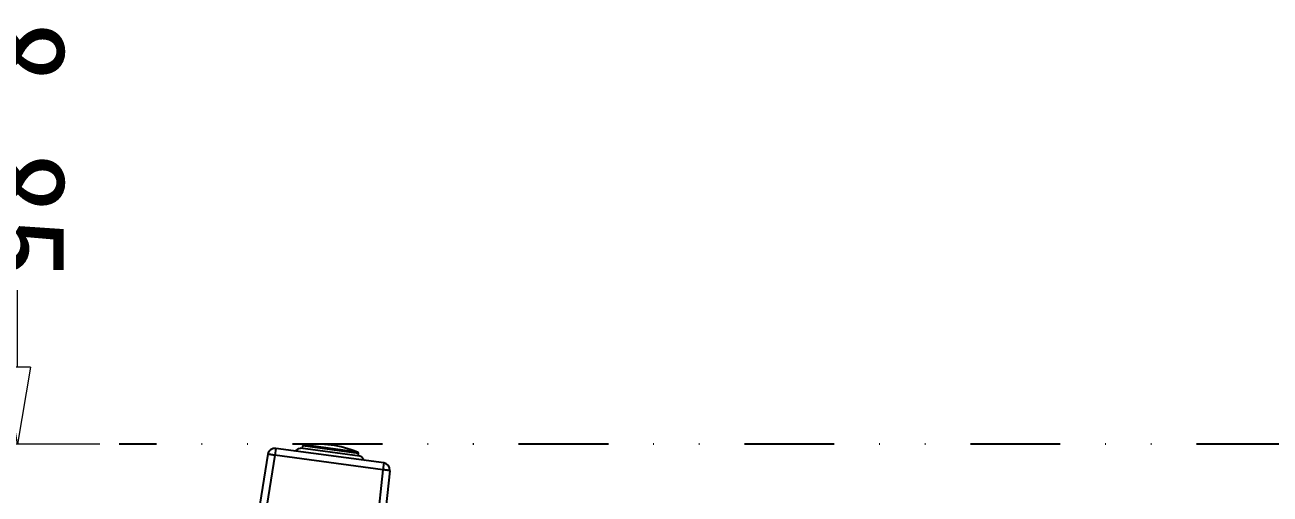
# Model space of a CAD drawing. Header units: millimetres. Extents: x 10368 to 13229, y -13270 to -11269.
# Drawn here: x 11428.6 to 11604.7, y -12743.4 to -12677.2 of the extents above; entities that cross this region are included whole.
import ezdxf

# ---------------------------------------------------------------- set-up
doc = ezdxf.new("R2010")
doc.units = ezdxf.units.MM
doc.linetypes.add('DIVIDE', pattern=[31.75, 12.7, -6.35, 0, -6.35, 0, -6.35])
doc.layers.add('dim', color=3, linetype='Continuous', lineweight=9)
doc.styles.add('FFS', font='simfang.ttf')
doc.dimstyles.new('YanXiu', dxfattribs={"dimtxt": 2.5, "dimasz": 2.2, "dimexe": 0.66, "dimexo": 0.66, "dimgap": 0.66, "dimtad": 0, "dimzin": 1, "dimdsep": 46, "dimtxsty": 'FFS', "dimcen": 0, "dimclrd": 256, "dimclre": 131, "dimclrt": 42, "dimazin": 0, "dimtfac": 1, "dimtofl": 0, "dimtmove": 0, "dimatfit": 3, "dimfxl": 0, "dimlwd": 5, "dimlwe": 5, "dimarcsym": 0})

# ---------------------------------------------------------------- blocks, each defined once
blk = doc.blocks.new('_ClosedBlank')
at = {"color": 0, "linetype": 'ByBlock', "lineweight": -2}
for p, q in [((-1, 0.167), (0, 0)), ((-1, 0.167), (-1, -0.167)), ((0, 0), (-1, -0.167))]:
    blk.add_line(p, q, dxfattribs=at)
blk = doc.blocks.new('*D52')
at = {"layer": 'Defpoints', "color": 0}
for p in [(-368.05, 460.96), (-366.5, 452.11), (-352.14, 452.11)]:
    blk.add_point(p, dxfattribs=at)
at = {"layer": 'dim', "lineweight": 5}
for p, q in [((-352.14, 471.84), (-352.14, 482.72)), ((-352.14, 441.23), (-352.14, 430.35))]:
    blk.add_line(p, q, dxfattribs=at)
at = {"layer": 'dim', "color": 131, "lineweight": 5}
for p, q in [((-365.33, 460.96), (-349.42, 460.96)), ((-363.78, 452.11), (-349.42, 452.11))]:
    blk.add_line(p, q, dxfattribs=at)
at = {"layer": 'dim', "lineweight": 5, "xscale": 10.88, "yscale": 10.88, "zscale": 10.88}
for p, rotation in [((-352.14, 460.96), 270), ((-352.14, 452.11), 90)]:
    blk.add_blockref('_ClosedBlank', p, dxfattribs=dict(at, rotation=rotation))
at = {"layer": 'dim', "color": 42, "insert": (-352.14, 410.5), "char_height": 13.6, "attachment_point": 5, "rotation": 90, "style": 'FFS'}
blk.add_mtext('8.85', dxfattribs=at)
blk = doc.blocks.new('*D53')
at = {"layer": 'Defpoints', "color": 0}
for p in [(-617.37, 535.3), (-653.25, 510.59), (-359.73, 500.69), (-627.39, 452.11), (-358.44, 452.11)]:
    blk.add_point(p, dxfattribs=at)
at = {"layer": 'dim', "color": 131, "lineweight": 5}
for p, q in [((-620.06, 535.66), (-652.7, 540.04)), ((-630.1, 452.11), (-658.58, 452.11))]:
    blk.add_line(p, q, dxfattribs=at)
at = {"layer": 'dim', "lineweight": 5}
for start, end in [(173.29725, 173.54866), (178.80091, 179.05231)]:
    blk.add_arc((1.94, 452.11), 657.8, start, end, dxfattribs=at)
at = {"layer": 'dim', "lineweight": 5, "xscale": 10.88, "yscale": 10.88, "zscale": 10.88}
for p, rotation in [((-650, 539.68), 82.82340546021682), ((-655.86, 452.11), 269.5261556446255)]:
    blk.add_blockref('_ClosedBlank', p, dxfattribs=dict(at, rotation=rotation))
at = {"layer": 'dim', "color": 42, "insert": (-654.39, 495.99), "char_height": 13.6, "attachment_point": 5, "rotation": 86.1748, "style": 'FFS'}
blk.add_mtext('7.65°', dxfattribs=at)
blk = doc.blocks.new('u58')
at = {"color": 7, "linetype": 'Continuous'}
for p, q in [((-404.775, 470.535), (-403.754, 480.01)), ((-403.784, 470.402), (-402.763, 479.877)), ((-388.52, 468.352), (-387.004, 477.76)), ((-387.529, 468.219), (-386.014, 477.627)), ((-403.914, 469.437), (-403.784, 470.402)), ((-403.784, 470.402), (-388.52, 468.352)), ((-403.914, 469.437), (-388.649, 467.387)), ((-400.56, 468.482), (-392.136, 467.351)), ((-400.29, 468.446), (-400.33, 468.102)), ((-400.33, 468.102), (-392.459, 467.044)), ((-400.205, 467.892), (-392.635, 466.875)), ((-392.406, 467.387), (-392.459, 467.044)), ((-388.649, 467.387), (-388.52, 468.352))]:
    blk.add_line(p, q, dxfattribs=at)
at = {"color": 2, "linetype": 'DIVIDE'}
blk.add_line((-627.386, 466.783), (-366.502, 466.783), dxfattribs=at)
at = {"color": 7, "linetype": 'Continuous'}
for centre, radius, start, end in [((-403.781, 470.428), 1, 173.84956, 262.34956), ((-400.132, 468.078), 0.2, 173.34956, 248.5325), ((-394.353, 482.774), 15.991, 248.5325, 276.16662), ((-392.656, 467.074), 0.2, 276.16662, 351.34956), ((-388.516, 468.378), 1, 262.34956, 350.84956)]:
    blk.add_arc(centre, radius, start, end, dxfattribs=at)
for points, start_tangent, end_tangent in [([(-404.775, 470.535), (-404.751, 470.527), (-404.678, 470.514), (-404.56, 470.496), (-404.403, 470.475), (-404.215, 470.451), (-404.005, 470.427), (-403.784, 470.402)], (-0.1071394, -0.994244), (0.9942421, -0.1071572)), ([(-401.237, 469.078), (-400.56, 468.482)], (0.9910987, -0.1331289), (0.9910987, -0.1331289)), ([(-391.326, 467.746), (-392.136, 467.351)], (-0.9910987, 0.1331289), (-0.9910987, 0.1331289)), ([(-388.52, 468.352), (-388.3, 468.317), (-388.091, 468.286), (-387.904, 468.258), (-387.747, 468.237), (-387.629, 468.223), (-387.555, 468.217), (-387.529, 468.219)], (0.987277, -0.1590095), (0.1590272, 0.9872742))]:
    blk.add_spline(points, degree=3, dxfattribs=dict(at, start_tangent=start_tangent, end_tangent=end_tangent))
at = {"layer": 'dim'}
dim = blk.add_angular_dim_2l(base=(-653.253, 525.261), line1=((-359.728, 515.363), (-617.37, 549.971)), line2=((-627.386, 466.783), (-358.442, 466.783)), dimstyle='YanXiu', override={"dimscale": 1.7, "dimtxt": 8, "dimasz": 6.4, "dimexe": 1.5992, "dimexo": 1.5992, "dimgap": 1.5992, "dimzin": 8, "dimblk": 'ClosedBlank'}, dxfattribs=at)
dim.commit()
dim.dimension.update_dxf_attribs({"geometry": '*D53', "text_midpoint": (-654.392, 510.667), "insert": (0, 14.673)})
dim = blk.add_linear_dim(base=(-352.139, 466.783), p1=(-368.052, 475.631), p2=(-366.502, 466.783), angle=90, dimstyle='YanXiu', override={"dimscale": 1.7, "dimtxt": 8, "dimasz": 6.4, "dimexe": 1.5992, "dimexo": 1.5992, "dimgap": 1.5992, "dimzin": 8, "dimblk": 'ClosedBlank'}, dxfattribs=at)
dim.commit()
dim.dimension.update_dxf_attribs({"geometry": '*D52', "text_midpoint": (-352.139, 425.176), "insert": (0, 14.673)})

msp = doc.modelspace()

# ---------------------------------------------------------------- block references
at = {"rotation": 180}
msp.add_blockref('u58', (11075.41, -12269.61), dxfattribs=at)

doc.saveas('drawing.dxf')
